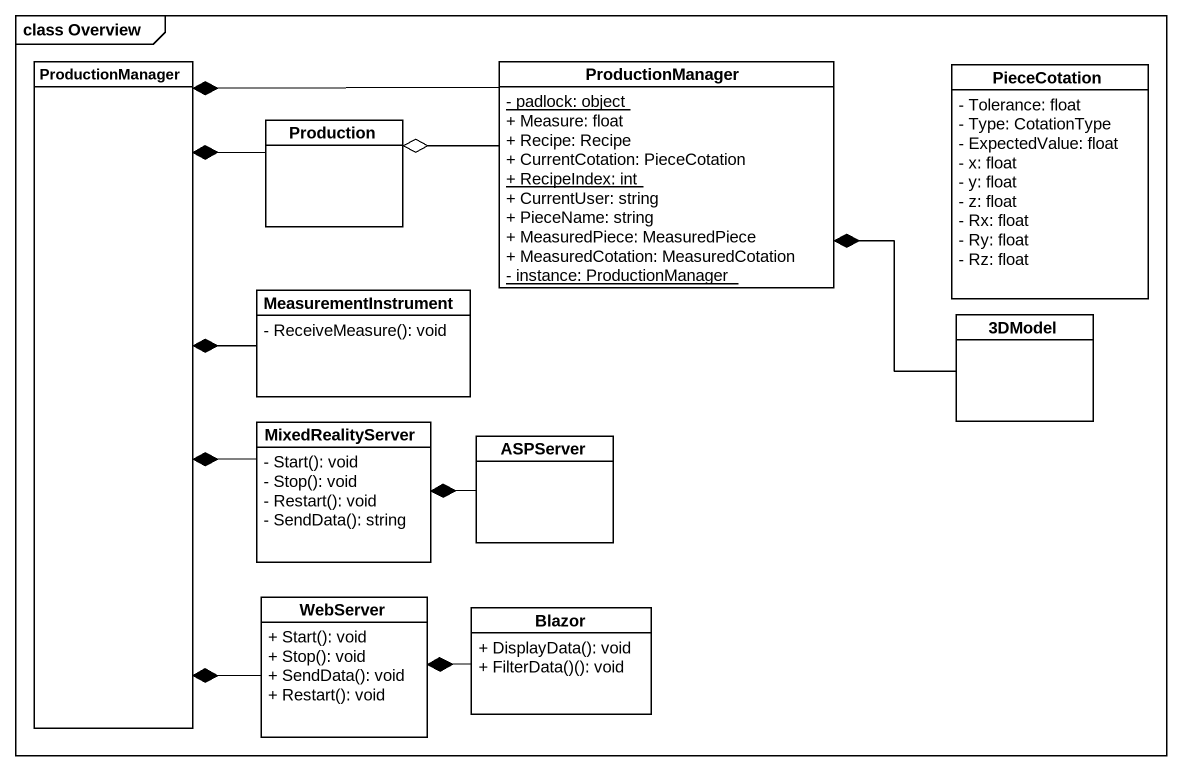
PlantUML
@startuml
mainframe class Overview
hide circle
hide empty members
skinparam classAttributeIconSize 0
class ProductionManager
class "ProductionManager" as ProductionManager_2 {
  {static} - padlock: object
  + Measure: float
  + Recipe: Recipe
  + CurrentCotation: PieceCotation
  {static} + RecipeIndex: int
  + CurrentUser: string
  + PieceName: string
  + MeasuredPiece: MeasuredPiece
  + MeasuredCotation: MeasuredCotation
  {static} - instance: ProductionManager
}
class PieceCotation {
  - Tolerance: float
  - Type: CotationType
  - ExpectedValue: float
  - x: float
  - y: float
  - z: float
  - Rx: float
  - Ry: float
  - Rz: float
}
class Production
class MeasurementInstrument {
  - ReceiveMeasure(): void
}
class "3DModel" as c3DModel
class MixedRealityServer {
  - Start(): void
  - Stop(): void
  - Restart(): void
  - SendData(): string
}
class ASPServer
class WebServer {
  + Start(): void
  + Stop(): void
  + SendData(): void
  + Restart(): void
}
class Blazor {
  + DisplayData(): void
  + FilterData()(): void
}
ProductionManager_2 -left-* ProductionManager
ProductionManager_2 -left-o Production
Production --* ProductionManager
MeasurementInstrument -left-* ProductionManager
c3DModel -left-* ProductionManager_2
MixedRealityServer -left-* ProductionManager
ASPServer -left-* MixedRealityServer
WebServer -up-* ProductionManager
Blazor -left-* WebServer
@enduml
